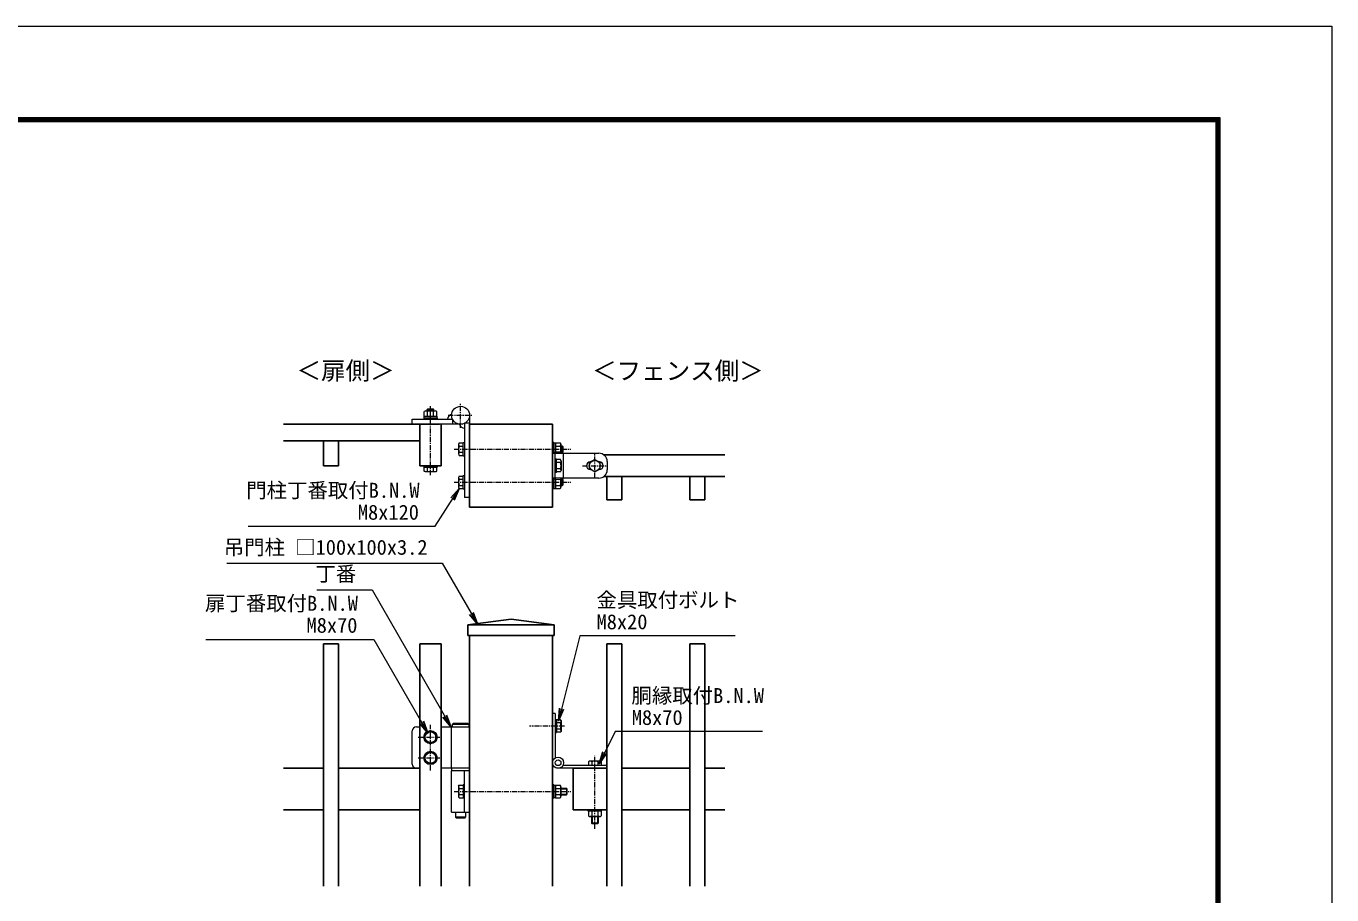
# Model space of a CAD drawing. Units: millimetres, scale not verified. Extents: x -4204 to 4196, y -2971 to 2969.
# Drawn here: x 1049 to 4196, y 874 to 2969 of the extents above; entities that cross this region are included whole.
import ezdxf
from ezdxf.enums import TextEntityAlignment as Align

# ---------------------------------------------------------------- set-up
doc = ezdxf.new("R2010")
doc.units = ezdxf.units.MM
doc.header["$LTSCALE"] = 10
doc.linetypes.add('USER2', pattern=[2, 1.25, -0.25, 0.25, -0.25])
for name, color, linetype, lineweight in [('0-1_0', 7, 'Continuous', 25), ('0-3_D-STR1', 1, 'Continuous', 25), ('0-4_D-BMK', 2, 'USER2', 13), ('0-6_D-STR3', 3, 'Continuous', 13), ('0-A_D-STR-TXT', 7, 'Continuous', 13), ('0-B_D-TTL-TXT', 7, 'Continuous', 13), ('0-D_D-TTL', 7, 'Continuous', 13)]:
    doc.layers.add(name, color=color, linetype=linetype, lineweight=lineweight)
doc.styles.add('ＭＳ ゴシック', font='')
doc.styles.get('ＭＳ ゴシック').set_extended_font_data('MS Gothic')

# ---------------------------------------------------------------- blocks, each defined once
blk = doc.blocks.new('_OPEN')
at = {"layer": '0-1_0'}
blk.add_line((0, 0), (-10, 0), dxfattribs=at)
blk.add_lwpolyline([(-10, 1.667), (0, 0), (-10, -1.667)], dxfattribs=at)

msp = doc.modelspace()

# ---------------------------------------------------------------- linework, layer by layer
at = {"layer": '0-3_D-STR1'}
for p, q in [((2045.62, 2008.53), (1669.4, 2008.53)), ((1997.62, 2008.53), (1997.62, 1908.53)), ((2049.62, 2008.53), (2049.62, 1908.53)), ((2317.62, 2008.53), (2117.62, 2008.53)), ((2117.62, 2008.53), (2117.62, 1808.53)), ((2317.62, 2008.53), (2317.62, 1808.53)), ((1997.62, 1968.53), (1669.4, 1968.53)), ((1765.62, 1907.93), (1765.62, 1968.53)), ((1801.62, 1907.93), (1801.62, 1968.53)), ((2733.31, 1934.53), (2441.62, 1934.53)), ((1801.62, 1907.93), (1765.62, 1907.93)), ((2049.62, 1908.53), (1997.62, 1908.53)), ((2733.31, 1882.53), (2441.62, 1882.53)), ((2448.62, 1882.53), (2448.62, 1826.53)), ((2484.62, 1882.53), (2484.62, 1826.53)), ((2648.62, 1882.53), (2648.62, 1826.53)), ((2684.62, 1882.53), (2684.62, 1826.53)), ((2484.62, 1826.53), (2448.62, 1826.53)), ((2684.62, 1826.53), (2648.62, 1826.53)), ((2317.62, 1808.53), (2117.62, 1808.53)), ((2217.62, 1538.84), (2113.62, 1524.84)), ((2321.62, 1524.84), (2113.62, 1524.84)), ((2113.62, 1524.84), (2113.62, 1498.84)), ((2321.62, 1524.84), (2217.62, 1538.84)), ((2321.62, 1524.84), (2321.62, 1498.84)), ((2321.62, 1498.84), (2113.62, 1498.84)), ((2117.62, 894.26), (2117.62, 1498.84)), ((2317.62, 894.26), (2317.62, 1498.84)), ((1765.62, 1478.84), (1801.62, 1478.84)), ((1765.62, 894.26), (1765.62, 1478.84)), ((1801.62, 894.26), (1801.62, 1478.84)), ((2049.62, 1478.84), (1997.62, 1478.84)), ((1997.62, 894.26), (1997.62, 1478.84)), ((2049.62, 894.26), (2049.62, 1478.84)), ((2484.62, 1478.84), (2448.62, 1478.84)), ((2448.62, 1478.84), (2448.62, 894.26)), ((2484.62, 1478.84), (2484.62, 894.26)), ((2648.62, 1478.84), (2684.62, 1478.84)), ((2648.62, 1478.84), (2648.62, 894.26)), ((2684.62, 1478.84), (2684.62, 894.26)), ((1669.4, 1178.84), (1765.62, 1178.84)), ((1801.62, 1178.84), (1997.62, 1178.84)), ((2367.62, 1178.84), (2448.62, 1178.84)), ((2367.62, 1178.84), (2367.62, 1078.84)), ((2484.62, 1178.84), (2648.62, 1178.84)), ((2684.62, 1178.84), (2733.31, 1178.84)), ((1669.4, 1078.84), (1765.62, 1078.84)), ((1801.62, 1078.84), (1997.62, 1078.84)), ((2367.62, 1078.84), (2448.62, 1078.84)), ((2484.62, 1078.84), (2648.62, 1078.84)), ((2684.62, 1078.84), (2733.31, 1078.84))]:
    msp.add_line(p, q, dxfattribs=at)
at = {"layer": '0-4_D-BMK'}
for p, q in [((2023.62, 1885.92), (2023.62, 2052.19)), ((2096.02, 2000.13), (2096.02, 2060.13)), ((2066.02, 2030.13), (2126.02, 2030.13)), ((2080.19, 1948.46), (2361.46, 1948.46)), ((2419.62, 1878.53), (2419.62, 1938.53)), ((2389.62, 1908.53), (2449.62, 1908.53)), ((2080.19, 1868.53), (2361.46, 1868.53)), ((2023.62, 1173.84), (2023.62, 1283.84)), ((2346.45, 1280.84), (2262.14, 1280.84)), ((1993.62, 1253.84), (2053.62, 1253.84)), ((1993.62, 1203.84), (2053.62, 1203.84)), ((2419.62, 1032.92), (2419.62, 1209.11)), ((2080.19, 1122.84), (2361.46, 1122.84))]:
    msp.add_line(p, q, dxfattribs=at)
at = {"layer": '0-6_D-STR3'}
for p, q in [((1979.62, 2008.53), (1979.62, 2020.53)), ((1979.62, 2020.53), (2076.67, 2020.53)), ((2007.62, 2023.73), (2007.62, 2020.53)), ((2008.62, 2027.73), (2008.62, 2039.33)), ((2012.06, 2040.73), (2035.15, 2040.73)), ((2017.02, 2045.33), (2015.62, 2043.93)), ((2015.62, 2043.93), (2031.62, 2043.93)), ((2015.62, 2040.73), (2015.62, 2043.93)), ((2016.12, 2027.73), (2016.12, 2039.33)), ((2017.02, 2045.33), (2030.22, 2045.33)), ((2017.02, 2040.73), (2017.02, 2045.33)), ((2031.62, 2043.93), (2030.22, 2045.33)), ((2030.22, 2040.73), (2030.22, 2045.33)), ((2031.12, 2027.73), (2031.12, 2039.33)), ((2031.62, 2040.73), (2031.62, 2043.93)), ((2038.62, 2027.73), (2038.62, 2039.33)), ((2076.67, 2020.53), (2076.67, 2008.53)), ((2117.62, 2030.13), (2117.62, 1831.73)), ((2096.02, 2008.53), (1979.62, 2008.53)), ((2117.62, 2010.78), (2105.62, 2010.78)), ((2105.62, 2010.78), (2105.62, 1831.73)), ((2091.42, 1959.98), (2091.42, 1936.93)), ((2092.82, 1963.53), (2102.42, 1963.53)), ((2092.82, 1956.03), (2102.42, 1956.03)), ((2102.42, 1932.53), (2102.42, 1964.53)), ((2102.42, 1964.53), (2105.62, 1964.53)), ((2320.82, 1964.53), (2317.62, 1964.53)), ((2320.82, 1964.53), (2320.82, 1939.83)), ((2320.82, 1963.93), (2324.82, 1963.93)), ((2324.82, 1963.93), (2324.82, 1940.91)), ((2324.82, 1963.53), (2336.42, 1963.53)), ((2324.82, 1956.03), (2336.42, 1956.03)), ((2337.82, 1960.08), (2337.82, 1940.78)), ((2337.82, 1956.53), (2341.02, 1956.53)), ((2337.82, 1955.13), (2342.42, 1955.13)), ((2341.02, 1956.53), (2341.02, 1940.53)), ((2342.42, 1955.13), (2341.02, 1956.53)), ((2342.42, 1955.13), (2342.42, 1941.93)), ((2092.82, 1941.03), (2102.42, 1941.03)), ((2092.82, 1933.53), (2102.42, 1933.53)), ((2102.42, 1932.53), (2105.62, 1932.53)), ((2317.62, 1938.53), (2429.62, 1938.53)), ((2317.62, 1938.53), (2317.62, 1878.53)), ((2324.02, 1878.53), (2324.02, 1938.53)), ((2327.22, 1924.53), (2324.02, 1924.53)), ((2324.82, 1941.03), (2325.43, 1941.03)), ((2327.22, 1892.53), (2327.22, 1924.53)), ((2336.82, 1923.53), (2327.22, 1923.53)), ((2337.82, 1941.93), (2342.42, 1941.93)), ((2338.22, 1919.98), (2338.22, 1896.93)), ((2338.88, 1940.53), (2341.02, 1940.53)), ((2341.02, 1940.53), (2342.42, 1941.93)), ((2344.42, 1878.53), (2344.42, 1938.53)), ((2419.62, 1923.53), (2406.62, 1916.02)), ((2419.62, 1923.53), (2432.62, 1916.02)), ((2007.62, 1908.53), (2007.62, 1905.33)), ((2007.62, 1905.33), (2039.62, 1905.33)), ((2008.62, 1895.48), (2008.62, 1905.33)), ((2010.62, 1894.33), (2008.62, 1895.48)), ((2010.62, 1894.33), (2036.62, 1894.33)), ((2016.12, 1895.48), (2016.12, 1905.33)), ((2031.11, 1895.48), (2031.11, 1905.33)), ((2036.62, 1894.33), (2038.62, 1895.48)), ((2038.62, 1895.48), (2038.62, 1905.33)), ((2039.62, 1908.53), (2039.62, 1905.33)), ((2327.22, 1892.53), (2324.02, 1892.53)), ((2336.82, 1916.03), (2327.22, 1916.03)), ((2336.82, 1901.03), (2327.22, 1901.03)), ((2336.82, 1893.53), (2327.22, 1893.53)), ((2406.62, 1901.03), (2406.62, 1916.02)), ((2419.62, 1893.53), (2406.62, 1901.03)), ((2409.22, 1917.53), (2408.62, 1917.53)), ((2409.22, 1899.53), (2408.62, 1899.53)), ((2430.62, 1917.53), (2430.01, 1917.53)), ((2430.62, 1899.53), (2430.01, 1899.53)), ((2449.62, 1918.53), (2449.62, 1898.53)), ((2091.42, 1879.98), (2091.42, 1856.93)), ((2092.82, 1883.53), (2102.42, 1883.53)), ((2092.82, 1876.03), (2102.42, 1876.03)), ((2092.82, 1861.03), (2102.42, 1861.03)), ((2102.42, 1852.53), (2102.42, 1884.53)), ((2102.42, 1884.53), (2105.62, 1884.53)), ((2429.62, 1878.53), (2317.62, 1878.53)), ((2320.82, 1877.23), (2320.82, 1852.53)), ((2324.82, 1876.15), (2324.82, 1853.13)), ((2324.82, 1876.03), (2325.43, 1876.03)), ((2324.82, 1861.03), (2336.42, 1861.03)), ((2337.82, 1876.27), (2337.82, 1856.99)), ((2337.82, 1875.13), (2342.42, 1875.13)), ((2337.82, 1861.93), (2342.42, 1861.93)), ((2337.82, 1860.53), (2341.02, 1860.53)), ((2338.88, 1876.53), (2341.02, 1876.53)), ((2341.02, 1876.53), (2341.02, 1860.53)), ((2342.42, 1875.13), (2341.02, 1876.53)), ((2341.02, 1860.53), (2342.42, 1861.93)), ((2342.42, 1875.13), (2342.42, 1861.93)), ((2092.82, 1853.53), (2102.42, 1853.53)), ((2102.42, 1852.53), (2105.62, 1852.53)), ((2117.62, 1831.73), (2105.62, 1831.73)), ((2320.82, 1852.53), (2317.62, 1852.53)), ((2324.82, 1853.13), (2320.82, 1853.13)), ((2324.82, 1853.53), (2336.42, 1853.53)), ((2317.62, 1311.04), (2317.62, 1178.84)), ((2324.02, 1310.84), (2317.62, 1310.84)), ((2324.02, 1310.84), (2324.02, 1203.67)), ((2324.02, 1296.84), (2327.22, 1296.84)), ((2327.22, 1296.84), (2327.22, 1264.84)), ((2337.06, 1295.84), (2327.22, 1295.84)), ((2338.22, 1293.84), (2337.06, 1295.84)), ((2338.22, 1293.84), (2338.22, 1267.84)), ((1979.62, 1188.84), (1979.62, 1268.84)), ((1989.62, 1278.84), (1997.62, 1278.84)), ((2023.62, 1268.84), (2010.62, 1261.34)), ((2010.62, 1246.35), (2010.62, 1261.34)), ((2023.62, 1268.84), (2036.62, 1261.34)), ((2049.62, 1278.84), (2117.62, 1278.84)), ((2074.42, 1178.84), (2074.42, 1278.84)), ((2078.02, 1286.84), (2076.02, 1284.84)), ((2116.02, 1284.84), (2076.02, 1284.84)), ((2076.02, 1284.84), (2076.02, 1278.84)), ((2114.02, 1286.84), (2078.02, 1286.84)), ((2114.02, 1286.84), (2116.02, 1284.84)), ((2116.02, 1284.84), (2116.02, 1278.84)), ((2117.62, 1178.84), (2117.62, 1278.84)), ((2324.02, 1264.84), (2327.22, 1264.84)), ((2337.06, 1288.33), (2327.22, 1288.33)), ((2337.06, 1273.35), (2327.22, 1273.35)), ((2337.06, 1265.84), (2327.22, 1265.84)), ((2338.22, 1267.84), (2337.06, 1265.84)), ((2023.62, 1238.84), (2010.62, 1246.35)), ((2023.62, 1218.84), (2010.62, 1211.34)), ((2023.62, 1218.84), (2036.62, 1211.34)), ((2431.07, 1196.24), (2408.01, 1196.24)), ((1997.62, 1178.84), (1989.62, 1178.84)), ((2117.62, 1178.84), (2049.62, 1178.84)), ((2117.62, 1172.84), (2074.42, 1172.84)), ((2074.42, 1072.84), (2074.42, 1172.84)), ((2075.02, 1172.84), (2075.02, 1178.84)), ((2105.62, 1072.84), (2105.62, 1172.84)), ((2117.62, 1072.84), (2117.62, 1172.84)), ((2448.62, 1178.84), (2327.62, 1178.84)), ((2448.62, 1185.24), (2342.44, 1185.24)), ((2404.62, 1194.84), (2404.62, 1185.24)), ((2412.12, 1194.84), (2412.12, 1185.24)), ((2427.12, 1194.84), (2427.12, 1185.24)), ((2434.62, 1194.84), (2434.62, 1185.24)), ((2091.42, 1135.84), (2092.57, 1137.84)), ((2091.42, 1135.84), (2091.42, 1109.84)), ((2092.57, 1137.84), (2102.42, 1137.84)), ((2317.62, 1138.84), (2317.62, 1106.84)), ((2320.82, 1138.84), (2317.62, 1138.84)), ((2320.82, 1138.84), (2320.82, 1106.84)), ((2320.82, 1138.24), (2324.82, 1138.24)), ((2324.82, 1138.24), (2324.82, 1107.44)), ((2324.82, 1137.84), (2336.42, 1137.84)), ((2337.82, 1134.4), (2337.82, 1111.31)), ((2091.42, 1109.84), (2092.57, 1107.84)), ((2092.57, 1130.34), (2102.42, 1130.34)), ((2092.57, 1115.35), (2102.42, 1115.35)), ((2092.57, 1107.84), (2102.42, 1107.84)), ((2105.62, 1106.84), (2102.42, 1106.84)), ((2320.82, 1106.84), (2317.62, 1106.84)), ((2324.82, 1107.44), (2320.82, 1107.44)), ((2324.82, 1130.34), (2336.42, 1130.34)), ((2324.82, 1115.34), (2336.42, 1115.34)), ((2324.82, 1107.84), (2336.42, 1107.84)), ((2337.82, 1130.84), (2351.02, 1130.84)), ((2337.82, 1129.44), (2352.42, 1129.44)), ((2337.82, 1116.24), (2352.42, 1116.24)), ((2337.82, 1114.84), (2351.02, 1114.84)), ((2352.42, 1129.44), (2351.02, 1130.84)), ((2351.02, 1130.84), (2351.02, 1114.84)), ((2351.02, 1114.84), (2352.42, 1116.24)), ((2352.42, 1129.44), (2352.42, 1116.24)), ((2074.42, 1072.84), (2117.62, 1072.84)), ((2084.02, 1072.84), (2084.02, 1060.84)), ((2108.02, 1072.84), (2108.02, 1060.84)), ((2403.62, 1075.64), (2403.62, 1078.84)), ((2435.62, 1078.84), (2403.62, 1078.84)), ((2435.62, 1075.64), (2403.62, 1075.64)), ((2404.62, 1075.64), (2404.62, 1064.04)), ((2412.12, 1075.64), (2412.12, 1064.04)), ((2427.12, 1075.64), (2427.12, 1064.04)), ((2434.62, 1075.64), (2434.62, 1064.04)), ((2435.62, 1075.64), (2435.62, 1078.84)), ((2108.02, 1060.84), (2084.02, 1060.84)), ((2106.02, 1058.84), (2108.02, 1060.84)), ((2431.17, 1062.64), (2408.08, 1062.64)), ((2411.62, 1062.64), (2411.62, 1046.64)), ((2411.62, 1046.64), (2413.02, 1045.24)), ((2427.62, 1046.64), (2411.62, 1046.64)), ((2413.02, 1062.64), (2413.02, 1045.24)), ((2426.22, 1045.24), (2413.02, 1045.24)), ((2426.22, 1062.64), (2426.22, 1045.24)), ((2426.22, 1045.24), (2427.62, 1046.64)), ((2427.62, 1062.64), (2427.62, 1046.64))]:
    msp.add_line(p, q, dxfattribs=at)
for points in [[(2007.62, 2023.73), (2039.62, 2023.73), (2039.62, 2020.53)], [(2008.22, 2023.73), (2008.22, 2027.73), (2039.02, 2027.73), (2039.02, 2023.73)], [(2419.62, 1893.53), (2432.62, 1901.03), (2432.62, 1916.02)], [(2023.62, 1238.84), (2036.62, 1246.35), (2036.62, 1261.34)], [(2023.62, 1188.84), (2010.62, 1196.35), (2010.62, 1211.34)], [(2023.62, 1188.84), (2036.62, 1196.35), (2036.62, 1211.34)], [(2105.62, 1138.84), (2102.42, 1138.84), (2102.42, 1106.84)], [(2106.02, 1058.84), (2086.02, 1058.84), (2084.02, 1060.84)]]:
    msp.add_lwpolyline(points, dxfattribs=at)
for centre, radius in [((2096.02, 2030.13), 21.6), ((2419.62, 1908.53), 13), ((2023.62, 1253.84), 16), ((2023.62, 1253.84), 13), ((2023.62, 1203.84), 16), ((2023.62, 1203.84), 13), ((2331.02, 1192.24), 13.4), ((2331.02, 1192.24), 7)]:
    msp.add_circle(centre, radius, dxfattribs=at)
for centre, radius, start, end in [((2012.37, 2035.04), 5.7, 48.83491, 131.16509), ((2023.62, 2019.94), 20.79, 68.85295, 111.14705), ((2034.87, 2035.04), 5.7, 48.86505, 131.13495), ((2076.67, 2020.53), 12, 100.26018, 180), ((2105.62, 2010.78), 12, 190.26018, 270), ((2097.12, 1959.78), 5.71, 138.95661, 221.04339), ((2112.2, 1948.53), 20.79, 158.85295, 201.14705), ((2332.13, 1959.78), 5.7, 318.83491, 41.16509), ((2317.03, 1948.53), 20.79, 338.85295, 21.14705), ((2097.09, 1937.28), 5.69, 138.76361, 221.23639), ((2331.02, 1910.1), 31.43, 64.76136, 115.23864), ((2332.51, 1919.78), 5.71, 318.95661, 41.04339), ((2429.62, 1918.53), 20, 0, 90), ((2012.37, 1901), 6.68, 235.79454, 304.20546), ((2023.62, 1919.23), 24.9, 252.48215, 287.51785), ((2034.86, 1901), 6.68, 235.79454, 304.20546), ((2317.43, 1908.53), 20.79, 338.85295, 21.14705), ((2332.54, 1897.28), 5.69, 318.76361, 41.23639), ((2408.62, 1908.53), 9, 90, 270), ((2429.62, 1898.53), 20, 270, 0), ((2430.62, 1908.53), 9, 270, 90), ((2097.09, 1857.28), 5.69, 138.76361, 221.23639), ((2097.12, 1879.78), 5.71, 138.95661, 221.04339), ((2112.2, 1868.53), 20.79, 158.85295, 201.14705), ((2331.02, 1906.96), 31.43, 244.76136, 295.23864), ((2332.12, 1857.28), 5.7, 318.86505, 41.13495), ((2317.03, 1868.53), 20.79, 338.85295, 21.14705), ((2331.54, 1292.09), 6.68, 325.79454, 34.20546), ((1989.62, 1268.84), 10, 90, 180), ((2313.32, 1280.84), 24.9, 342.48215, 17.51785), ((2331.54, 1269.59), 6.68, 325.79454, 34.20546), ((2408.37, 1190.56), 5.69, 48.76361, 131.23639), ((2419.62, 1175.45), 20.79, 68.85295, 111.14705), ((2430.87, 1190.53), 5.71, 48.95661, 131.04339), ((1989.62, 1188.84), 10, 180, 270), ((2098.09, 1134.09), 6.68, 145.79454, 214.20546), ((2332.13, 1134.09), 5.7, 318.83491, 41.16509), ((2116.31, 1122.84), 24.9, 162.48215, 197.51785), ((2098.09, 1111.59), 6.68, 145.79454, 214.20546), ((2332.12, 1111.59), 5.7, 318.86505, 41.13495), ((2317.03, 1122.84), 20.79, 338.85295, 21.14705), ((2408.37, 1068.34), 5.7, 228.86505, 311.13495), ((2419.62, 1083.43), 20.79, 248.85295, 291.14705), ((2430.87, 1068.34), 5.7, 228.86505, 311.13495), ((2430.87, 1068.33), 5.7, 266.92019, 311.16509)]:
    msp.add_arc(centre, radius, start, end, dxfattribs=at)
at = {"layer": '0-A_D-STR-TXT'}
for points in [[(1584.05, 1762.39), (2034.74, 1762.39), (2091.74, 1851.84)], [(1532.27, 1673.55), (2051.87, 1673.55), (2135.96, 1527.91)], [(1749.66, 1609.37), (1882.65, 1609.37), (2071.46, 1280.58)], [(1482.25, 1489.84), (1886.69, 1489.84), (2016.14, 1265.54)], [(2757.65, 1498.25), (2383.67, 1498.25), (2332.63, 1295.45)], [(2823.85, 1267.52), (2468.53, 1267.52), (2431.2, 1191.64)]]:
    msp.add_lwpolyline(points, dxfattribs=at)
at = {"layer": '0-D_D-TTL', "color": 2}
msp.add_lwpolyline([(-4203.94, 2968.58), (4196.06, 2968.58), (4196.06, -2971.42), (-4203.94, -2971.42)], close=True, dxfattribs=at)
at = {"layer": '0-D_D-TTL'}
for points in [[(-3933.94, 2748.58), (3926.06, 2748.58), (3926.06, -2751.42), (-3933.94, -2751.42)], [(-3931.44, 2746.08), (3923.56, 2746.08), (3923.56, -2748.92), (-3931.44, -2748.92)], [(-3928.94, 2743.58), (3921.06, 2743.58), (3921.06, -2746.42), (-3928.94, -2746.42)], [(-3926.44, 2741.08), (3918.56, 2741.08), (3918.56, -2743.92), (-3926.44, -2743.92)], [(-3923.94, 2738.58), (3916.06, 2738.58), (3916.06, -2741.42), (-3923.94, -2741.42)]]:
    msp.add_lwpolyline(points, close=True, dxfattribs=at)

# ---------------------------------------------------------------- block references
at = {"layer": '0-A_D-STR-TXT', "xscale": 3, "yscale": 3}
for p, rotation in [((2092.82, 1853.53), 57.49271), ((2136.96, 1526.18), 300), ((2332.14, 1293.51), 255.87329), ((2017.14, 1263.81), 299.99189), ((2072.46, 1278.84), 299.86645), ((2430.32, 1189.84), 243.80897)]:
    msp.add_blockref('_OPEN', p, dxfattribs=dict(at, rotation=rotation))

# ---------------------------------------------------------------- texts
at = {"layer": '0-A_D-STR-TXT', "style": 'ＭＳ ゴシック'}
for s, p in [('門柱丁番取付B.N.W', (1579.29, 1820.35)), ('M8x120', (1848.45, 1767.45)), ('吊門柱 □100x100x3.2', (1525.22, 1682.99)), ('丁番', (1746.04, 1619)), ('金具取付ボルト', (2423.57, 1555.95)), ('扉丁番取付B.N.W', (1479.97, 1547.86)), ('M8x20', (2423.76, 1503.31)), ('M8x70', (1724.76, 1494.9)), ('胴縁取付B.N.W', (2507.86, 1325.4)), ('M8x70', (2508.62, 1272.59))]:
    msp.add_text(s, height=36.07, dxfattribs=at).set_placement(p, align=Align.BOTTOM_LEFT)
at = {"layer": '0-B_D-TTL-TXT', "style": 'ＭＳ ゴシック'}
for s, p in [('＜扉側＞', (1700.66, 2103.01)), ('＜フェンス側＞', (2412.95, 2102.67))]:
    msp.add_text(s, height=43.33, dxfattribs=at).set_placement(p, align=Align.BOTTOM_LEFT)

doc.saveas('drawing.dxf')
